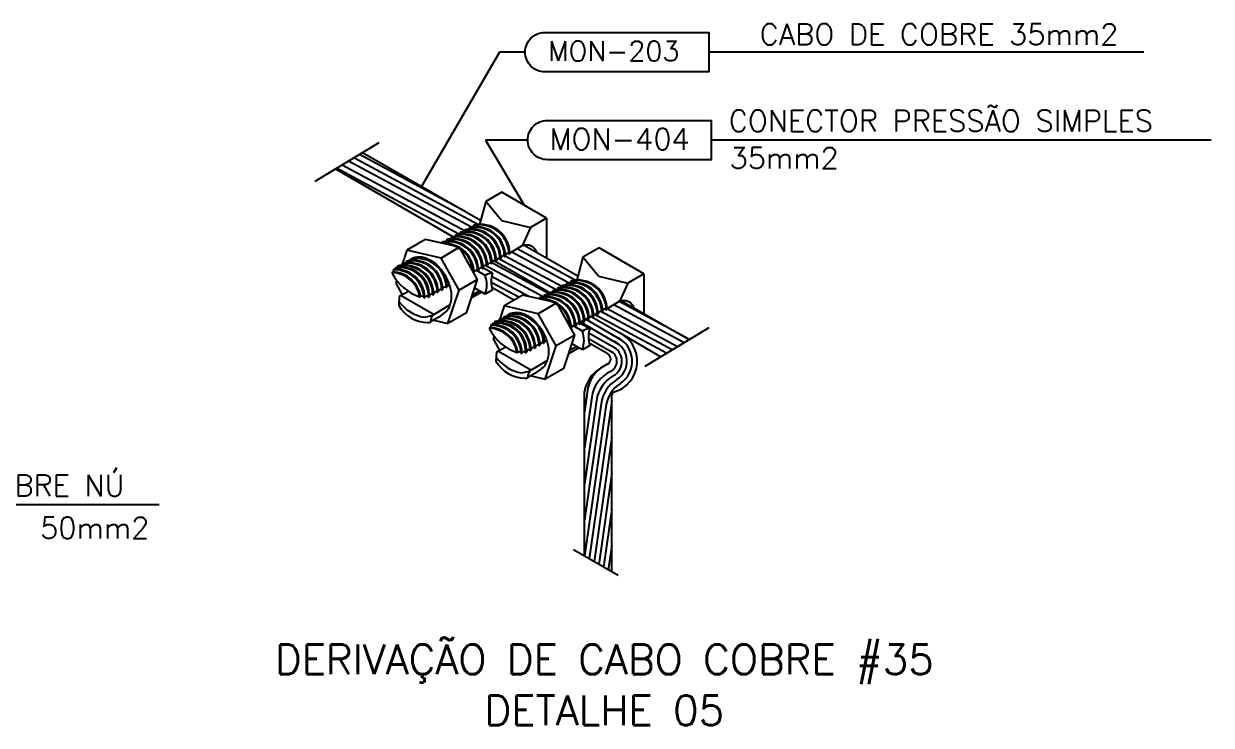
# Model space of a CAD drawing. Extents: x -800 to 12181, y -6101 to 2255.
# Drawn here: x 9568 to 10238, y -1453 to -1057 of the extents above; entities that cross this region are included whole.
import ezdxf
from ezdxf.enums import TextEntityAlignment as Align

# ---------------------------------------------------------------- set-up
doc = ezdxf.new("R2010")
doc.units = 0
doc.header["$MEASUREMENT"] = 0
doc.layers.get('0').update_dxf_attribs({"linetype": 'CONTINUOUS'})
for name, color, linetype in [('15', 1, 'CONTINUOUS'), ('25', 2, 'CONTINUOUS'), ('50', 5, 'CONTINUOUS')]:
    doc.layers.add(name, color=color, linetype=linetype)
doc.styles.add('15CL', font='romans.shx', dxfattribs={"height": 2})
doc.styles.add('25CL', font='ROMANS.shx', dxfattribs={"height": 2.5})
doc.styles.add('35CL', font='ROMANS.shx', dxfattribs={"height": 3.5})

msp = doc.modelspace()

# ---------------------------------------------------------------- linework, layer by layer
for p, q in [((9824.229, -1169.964), (9754.169, -1132.267)), ((9816.992, -1162.565), (9757.234, -1130.412)), ((9813.434, -1175.396), (9744.338, -1138.217)), ((9816.637, -1173.588), (9747.427, -1136.348)), ((9820.512, -1171.468), (9751.105, -1134.122)), ((9875.457, -1202.915), (9843.271, -1185.597)), ((9879.174, -1201.411), (9846.312, -1183.729)), ((9861.059, -1210.774), (9828.312, -1193.154)), ((9864.137, -1208.926), (9832.076, -1191.675)), ((9868.38, -1206.843), (9835.548, -1189.177)), ((9871.582, -1205.035), (9839.591, -1187.822)), ((9852.973, -1210.629), (9831.945, -1199.314)), ((9847.267, -1211.089), (9831.68, -1202.703)), ((9943.713, -1234.933), (9903.936, -1213.53)), ((9930.794, -1242.753), (9890.091, -1220.852)), ((9933.882, -1240.884), (9893.536, -1219.175)), ((9936.971, -1239.015), (9897.246, -1217.64)), ((9940.798, -1236.869), (9900.895, -1215.398)), ((9882.252, -1225.169), (9903.693, -1237.547)), ((9885.117, -1223.497), (9905.133, -1235.053)), ((9886.634, -1234.35), (9900.813, -1242.536)), ((9886.822, -1231.132), (9902.253, -1240.041)), ((9886.333, -1262.207), (9884.388, -1275.843)), ((9888.475, -1267.584), (9884.388, -1296.243)), ((9891.118, -1269.451), (9884.388, -1316.643)), ((9893.773, -1271.229), (9884.388, -1337.043)), ((9896.44, -1272.933), (9884.388, -1357.442)), ((9899.811, -1269.689), (9887.087, -1358.916)), ((9899.811, -1290.089), (9889.775, -1360.468)), ((9899.811, -1310.488), (9892.463, -1362.02)), ((9899.811, -1330.888), (9895.151, -1363.572)), ((9899.811, -1351.288), (9897.838, -1365.124))]:
    msp.add_line(p, q)
for centre, radius, start, end in [((9896.228, -1247.249), 15.087, 304.093705, 65.156772), ((9896.228, -1247.249), 9.327, 299.155176, 65.156772), ((9896.228, -1247.249), 12.207, 301.806808, 65.156772), ((9896.228, -1247.249), 6.447, 296.029668, 65.156772), ((9905.055, -1266.465), 19.2, 127.51211, 167.187721), ((9907.483, -1270.295), 19.2, 116.029668, 171.884018), ((9910.126, -1272.162), 19.2, 119.155176, 171.884018), ((9912.781, -1273.94), 19.2, 121.806808, 171.884018), ((9915.447, -1275.643), 19.2, 124.093705, 171.884018)]:
    msp.add_arc(centre, radius, start, end)
at = {"layer": '15', "color": 1}
for p, q in [((9836.468, -1072.575), (9792.353, -1148.464)), ((9850.889, -1072.575), (9836.468, -1072.575)), ((10200.318, -1072.583), (9954.616, -1072.583)), ((9852.326, -1122.235), (9828.509, -1122.235)), ((9828.509, -1122.235), (9850.382, -1159.05)), ((10238.493, -1122.243), (9956.052, -1122.243))]:
    msp.add_line(p, q, dxfattribs=at)
at = {"layer": '15'}
msp.add_line((9475.422, -1328.216), (9644.153, -1328.216), dxfattribs=at)
for centre, radius, start, end in [((9818.116, -1190.45), 16.491, 0.451752, 103.209491), ((9820.646, -1189.096), 16.491, 0.451752, 103.209491), ((9820.176, -1189.429), 16.491, 0.451752, 101.51805), ((9823.175, -1187.742), 16.491, 0.451752, 103.209491), ((9822.706, -1188.075), 16.491, 0.451752, 101.51805), ((9825.705, -1186.388), 16.491, 0.451752, 103.209491), ((9825.235, -1186.721), 16.491, 0.451752, 101.380845), ((9807.998, -1195.866), 16.491, 0.451752, 103.209491), ((9807.528, -1196.199), 16.491, 0.451752, 101.51805), ((9805.468, -1197.22), 16.491, 0.451752, 92.560346), ((9810.058, -1194.845), 16.491, 0.451752, 101.51805), ((9810.527, -1194.512), 16.491, 0.451752, 98.489331), ((9813.057, -1193.158), 16.491, 0.451752, 103.209491), ((9812.587, -1193.491), 16.491, 0.451752, 101.51805), ((9815.586, -1191.804), 16.491, 0.451752, 103.209491), ((9815.117, -1192.137), 16.491, 0.451752, 101.51805), ((9817.646, -1190.783), 16.491, 0.451752, 101.51805), ((9804.999, -1197.553), 16.491, 3.593479, 85.437437), ((9781.067, -1209.746), 15.621, 356.757285, 102.551153), ((9777.603, -1192.983), 1.496, 282.575928, 336.812518), ((9778.937, -1193.466), 0.114, 91.497457, 291.401438), ((9782.702, -1209.406), 16.491, 0.451752, 103.209491), ((9782.233, -1209.738), 16.491, 0.451752, 101.51805), ((9779.907, -1191.27), 1.861, 280.820296, 329.359788), ((9781.467, -1192.112), 0.114, 91.497457, 291.401438), ((9785.232, -1208.052), 16.491, 0.451752, 103.209491), ((9784.762, -1208.384), 16.491, 0.451752, 101.51805), ((9782.472, -1189.92), 1.861, 280.820296, 329.359788), ((9784.032, -1190.762), 0.125, 108.012004, 283.794453), ((9787.761, -1206.698), 16.491, 0.451752, 103.209491), ((9787.299, -1207.054), 16.491, 0.451752, 101.357454), ((9790.291, -1205.344), 16.491, 48.75939, 103.209491), ((9789.821, -1205.676), 16.491, 0.451752, 101.380845), ((9776.393, -1197.215), 0.603, 133.657685, 199.662407), ((9775.145, -1213.656), 16.491, 9.916455, 87.754087), ((9775.958, -1195.972), 0.807, 271.337348, 26.783029), ((9775.878, -1195.061), 1.72, 273.273859, 276.689124), ((9775.566, -1213.264), 16.491, 9.242269, 88.572892), ((9776.664, -1195.449), 0.16, 116.620281, 274.836827), ((9776.403, -1193.644), 1.673, 276.51009, 319.664236), ((9777.752, -1211.756), 16.491, 2.677621, 94.031237), ((9777.282, -1212.088), 16.491, 2.677621, 92.153205), ((9777.675, -1194.612), 0.114, 91.497457, 291.401438), ((9780.599, -1210.071), 15.62, 356.728163, 100.778001), ((9790.291, -1205.344), 16.491, 0.451752, 32.237999), ((9870.531, -1223.251), 16.491, 0.451752, 103.209491), ((9870.062, -1223.584), 16.491, 0.451752, 101.51805), ((9873.061, -1221.897), 16.491, 0.451752, 103.209491), ((9872.591, -1222.23), 16.491, 0.451752, 101.51805), ((9875.591, -1220.543), 16.491, 0.451752, 103.209491), ((9875.121, -1220.876), 16.491, 0.451752, 101.51805), ((9878.12, -1219.189), 16.491, 0.451752, 103.209491), ((9877.651, -1219.522), 16.491, 0.451752, 101.51805), ((9880.65, -1217.835), 16.491, 0.451752, 103.209491), ((9880.18, -1218.168), 16.491, 0.451752, 101.380845), ((9862.943, -1227.313), 16.491, 0.451752, 103.209491), ((9862.473, -1227.646), 16.491, 0.451752, 101.51805), ((9860.413, -1228.667), 16.491, 0.451752, 92.560346), ((9859.944, -1229), 16.491, 3.593479, 85.437437), ((9865.003, -1226.292), 16.491, 0.451752, 101.51805), ((9865.472, -1225.959), 16.491, 0.451752, 98.489331), ((9868.002, -1224.605), 16.491, 0.451752, 103.209491), ((9867.532, -1224.938), 16.491, 0.451752, 101.51805), ((9845.236, -1236.791), 16.491, 48.75939, 103.209491), ((9844.766, -1237.124), 16.491, 0.451752, 101.380845), ((9830.903, -1227.419), 0.807, 271.337348, 26.783029), ((9831.609, -1226.896), 0.16, 116.620281, 274.836827), ((9831.348, -1225.091), 1.673, 276.51009, 319.664236), ((9832.697, -1243.203), 16.491, 2.677621, 94.031237), ((9832.227, -1243.535), 16.491, 2.677621, 92.153205), ((9832.62, -1226.059), 0.114, 91.497457, 291.401438), ((9836.012, -1241.193), 15.621, 356.757285, 102.551153), ((9835.544, -1241.518), 15.62, 356.728163, 100.778001), ((9832.548, -1224.43), 1.496, 282.575928, 336.812518), ((9833.882, -1224.913), 0.114, 91.497457, 291.401438), ((9837.647, -1240.853), 16.491, 0.451752, 103.209491), ((9837.178, -1241.185), 16.491, 0.451752, 101.51805), ((9834.852, -1222.717), 1.861, 280.820296, 329.359788), ((9836.412, -1223.559), 0.114, 91.497457, 291.401438), ((9840.177, -1239.499), 16.491, 0.451752, 103.209491), ((9839.707, -1239.831), 16.491, 0.451752, 101.51805), ((9837.417, -1221.367), 1.861, 280.820296, 329.359788), ((9838.977, -1222.21), 0.125, 108.012004, 283.794453), ((9842.706, -1238.145), 16.491, 0.451752, 103.209491), ((9842.244, -1238.501), 16.491, 0.451752, 101.357454), ((9831.338, -1228.662), 0.603, 133.657685, 199.662407), ((9830.09, -1245.103), 16.491, 9.916455, 87.754087), ((9830.823, -1226.508), 1.72, 273.273859, 276.689124), ((9830.511, -1244.711), 16.491, 9.242269, 88.572892), ((9845.236, -1236.791), 16.491, 0.451752, 32.237999)]:
    msp.add_arc(centre, radius, start, end, dxfattribs=at)
at = {"layer": '25', "color": 2}
for p, q in [((9768.238, -1123.751), (9732.139, -1145.602)), ((9837.74, -1151.751), (9828.598, -1157.029)), ((9863.025, -1166.349), (9837.74, -1151.751)), ((9828.598, -1157.029), (9825.097, -1169.909)), ((9837.428, -1167.669), (9828.598, -1157.029)), ((9863.025, -1166.349), (9853.883, -1171.627)), ((9863.025, -1166.349), (9863.025, -1188.912)), ((9837.428, -1167.669), (9853.883, -1171.627)), ((9853.883, -1171.627), (9849.253, -1182.024)), ((9794.533, -1178.366), (9789.775, -1181.113)), ((9803.804, -1180.529), (9794.533, -1178.366)), ((9813.819, -1182.866), (9803.804, -1180.529)), ((9784.056, -1184.414), (9781.538, -1191.98)), ((9789.775, -1181.113), (9784.056, -1184.414)), ((9803.342, -1188.915), (9784.056, -1184.414)), ((9813.819, -1182.866), (9803.342, -1188.915)), ((9823.978, -1201.025), (9813.819, -1182.866)), ((9849.316, -1181.883), (9842.195, -1186.258)), ((9892.685, -1183.198), (9883.543, -1188.476)), ((9917.97, -1197.796), (9892.685, -1183.198)), ((9813.501, -1207.073), (9803.342, -1188.915)), ((9831.583, -1191.958), (9831.507, -1191.881)), ((9883.543, -1188.476), (9880.042, -1201.356)), ((9892.373, -1199.116), (9883.543, -1188.476)), ((9828.274, -1198.788), (9823.214, -1195.867)), ((9827.047, -1194.248), (9832.464, -1197.375)), ((9892.373, -1199.116), (9908.828, -1203.074)), ((9917.97, -1197.796), (9908.828, -1203.074)), ((9917.97, -1197.796), (9917.97, -1220.359)), ((9778.355, -1201.542), (9777.801, -1203.204)), ((9777.801, -1203.204), (9781.457, -1209.739)), ((9807.246, -1225.863), (9813.501, -1207.073)), ((9823.978, -1201.025), (9813.501, -1207.073)), ((9817.723, -1219.815), (9823.978, -1201.025)), ((9825.082, -1207.487), (9821.052, -1209.814)), ((9828.274, -1209.33), (9822.351, -1205.911)), ((9832.464, -1206.911), (9828.274, -1209.33)), ((9908.828, -1203.074), (9904.198, -1213.471)), ((9779.738, -1210.692), (9779.446, -1215.763)), ((9784.962, -1207.753), (9779.737, -1210.715)), ((9780.87, -1210.05), (9799.434, -1220.768)), ((9826.342, -1208.215), (9820.452, -1211.615)), ((9849.478, -1209.813), (9839.001, -1215.861)), ((9858.749, -1211.976), (9849.478, -1209.813)), ((9868.764, -1214.313), (9858.287, -1220.362)), ((9868.764, -1214.313), (9858.749, -1211.976)), ((9878.923, -1232.472), (9868.764, -1214.313)), ((9904.261, -1213.33), (9897.14, -1217.705)), ((9798.261, -1221.426), (9808.351, -1215.39)), ((9804.037, -1221.012), (9806.066, -1219.242)), ((9817.723, -1219.815), (9807.246, -1225.863)), ((9839.001, -1215.861), (9836.483, -1223.427)), ((9858.287, -1220.362), (9839.001, -1215.861)), ((9868.447, -1238.52), (9858.287, -1220.362)), ((9793.871, -1222.398), (9798.378, -1221.4)), ((9802.39, -1222.182), (9797.444, -1225.037)), ((9799.246, -1223.997), (9807.246, -1225.863)), ((9883.219, -1230.235), (9878.159, -1227.314)), ((9881.992, -1225.695), (9887.409, -1228.822)), ((9886.529, -1223.405), (9886.452, -1223.328)), ((9833.3, -1232.989), (9832.746, -1234.652)), ((9878.923, -1232.472), (9868.447, -1238.52)), ((9872.668, -1251.262), (9878.923, -1232.472)), ((9954.572, -1228.361), (9918.473, -1250.211)), ((9832.746, -1234.652), (9836.402, -1241.186)), ((9839.907, -1239.2), (9834.682, -1242.162)), ((9862.191, -1257.311), (9868.447, -1238.52)), ((9881.287, -1239.662), (9875.397, -1243.062)), ((9880.027, -1238.934), (9875.997, -1241.261)), ((9883.219, -1240.777), (9877.296, -1237.358)), ((9887.409, -1238.358), (9883.219, -1240.777)), ((9834.683, -1242.139), (9834.391, -1247.21)), ((9835.815, -1241.497), (9854.38, -1252.215)), ((9853.206, -1252.873), (9863.296, -1246.837)), ((9848.816, -1253.845), (9853.323, -1252.847)), ((9857.335, -1253.629), (9852.389, -1256.484)), ((9858.982, -1252.459), (9861.011, -1250.689)), ((9872.668, -1251.262), (9862.191, -1257.311)), ((9854.191, -1255.444), (9862.191, -1257.311)), ((9903.482, -1368.382), (9878.198, -1353.784))]:
    msp.add_line(p, q, dxfattribs=at)
at = {"layer": '25'}
for p, q in [((9758.973, -1129.359), (9825.733, -1167.568)), ((9743.765, -1138.564), (9810.196, -1176.917)), ((9850.38, -1181.674), (9880.678, -1199.015)), ((9833.615, -1190.438), (9864.783, -1208.432)), ((9844.481, -1212.698), (9832.065, -1205.529)), ((9905.325, -1213.121), (9943.578, -1235.015)), ((9888.149, -1221.922), (9906.573, -1232.559)), ((9906.573, -1232.559), (9927.546, -1244.72)), ((9897.585, -1243.081), (9887.01, -1236.976)), ((9897.585, -1248.795), (9893.496, -1251.155)), ((9884.388, -1357.358), (9884.388, -1264.308)), ((9899.811, -1366.263), (9899.811, -1266.101))]:
    msp.add_line(p, q, dxfattribs=at)
for points in [[(9850.889, -1072.575, -0.4142136), (9862.013, -1061.451), (9954.616, -1061.451), (9954.616, -1083.717), (9862.013, -1083.717, -0.4142136), (9850.889, -1072.593)], [(9852.326, -1122.235, -0.4142136), (9863.45, -1111.111), (9956.052, -1111.111), (9956.052, -1133.377), (9863.45, -1133.377, -0.4142136), (9852.326, -1122.253)]]:
    msp.add_lwpolyline(points, format="xyb", dxfattribs=at)
at = {"layer": '25', "color": 2}
for points in [[(9785.243, -1190.401, -0.0489195), (9786.419, -1189.444, -0.142777)], [(9786.744, -1189.239, -0.0064838), (9786.919, -1189.139, -0.142777)], [(9786.919, -1189.139, -0.142777), (9791.153, -1188.163, -0.1071724), (9796.683, -1189.698, -0.0785139), (9801.542, -1193.322, -0.0658576), (9805.859, -1199.102, -0.0658576), (9808.525, -1205.805, -0.0785139), (9809.072, -1211.842, -0.1071724), (9807.487, -1217.357, -0.1041114), (9805.424, -1219.802, -0.0049556)], [(9840.188, -1221.848, -0.0489195), (9841.364, -1220.891, -0.142777)], [(9841.689, -1220.686, -0.0064838), (9841.864, -1220.586, -0.142777)], [(9841.864, -1220.586, -0.142777), (9846.098, -1219.61, -0.1071724), (9851.628, -1221.145, -0.0785139), (9856.487, -1224.769, -0.0658576), (9860.804, -1230.549, -0.0658576), (9863.47, -1237.252, -0.0785139), (9864.017, -1243.289, -0.1071724), (9862.432, -1248.804, -0.1041114), (9860.369, -1251.249, -0.0049556)]]:
    msp.add_lwpolyline(points, format="xyb", dxfattribs=at)
for centre, radius, start, end in [((9815.285, -1172.309), 1.861, 280.820296, 329.359788), ((9816.88, -1173.156), 0.114, 91.497457, 291.401438), ((9817.815, -1170.955), 1.861, 280.820296, 329.359788), ((9819.41, -1171.802), 0.114, 91.497457, 291.401438), ((9820.344, -1169.601), 1.861, 280.820296, 329.359788), ((9821.939, -1170.448), 0.114, 91.497457, 291.401438), ((9802.637, -1179.079), 1.861, 308.808914, 329.359788), ((9804.232, -1179.926), 0.114, 91.497457, 291.401438), ((9805.167, -1177.725), 1.861, 280.820296, 329.359788), ((9806.762, -1178.572), 0.114, 91.497457, 291.401438), ((9810.527, -1194.512), 16.491, 98.489331, 103.209491), ((9807.66, -1176.349), 1.903, 283.142658, 320.260155), ((9807.696, -1176.371), 1.861, 320.076137, 329.359788), ((9809.292, -1177.218), 0.114, 91.497457, 291.401438), ((9810.226, -1175.017), 1.861, 280.820296, 329.359788), ((9811.821, -1175.864), 0.114, 91.497457, 291.401438), ((9812.755, -1173.663), 1.861, 280.820296, 329.359788), ((9814.351, -1174.51), 0.114, 91.497457, 291.401438), ((9841.131, -1187.861), 1.487, 72.433863, 170.357732), ((9841.498, -1186.669), 0.24, 13.213518, 69.904628), ((9841.859, -1186.565), 0.136, 201.185424, 306.859355), ((9841.547, -1186.148), 0.657, 306.859355, 350.357732), ((9841.547, -1186.148), 0.657, 306.859355, 350.357732), ((9851.629, -1187.683), 6.137, 84.641412, 112.780993), ((9851.629, -1187.683), 6.137, 18.682391, 84.641412), ((9787.46, -1187.203), 1.861, 280.820296, 321.566737), ((9828.484, -1194.631), 1.487, 72.433863, 165.053869), ((9828.85, -1193.439), 0.24, 13.213518, 69.904628), ((9829.211, -1193.335), 0.136, 201.185424, 306.859355), ((9828.899, -1192.918), 0.657, 306.859355, 350.357732), ((9828.899, -1192.918), 0.657, 306.859355, 350.357732), ((9831.013, -1193.277), 1.487, 72.433863, 170.357732), ((9831.38, -1192.085), 0.24, 13.213518, 69.904628), ((9831.741, -1191.981), 0.136, 201.185424, 306.859355), ((9831.429, -1191.564), 0.657, 306.859355, 350.357732), ((9831.429, -1191.564), 0.657, 306.859355, 350.357732), ((9833.543, -1191.923), 1.487, 141.320454, 170.357732), ((9833.543, -1191.923), 1.487, 72.433863, 141.320454), ((9833.909, -1190.731), 0.24, 13.213518, 69.904628), ((9834.27, -1190.627), 0.136, 201.185424, 306.859355), ((9833.958, -1190.21), 0.657, 306.859355, 350.357732), ((9833.958, -1190.21), 0.657, 306.859355, 350.357732), ((9836.072, -1190.569), 1.487, 72.433863, 170.357732), ((9836.439, -1189.377), 0.24, 13.213518, 69.904628), ((9836.8, -1189.273), 0.136, 201.185424, 306.859355), ((9836.488, -1188.856), 0.657, 306.859355, 350.357732), ((9836.488, -1188.856), 0.657, 306.859355, 350.357732), ((9838.602, -1189.215), 1.487, 72.433863, 170.357732), ((9838.968, -1188.023), 0.24, 13.213518, 69.904628), ((9839.33, -1187.919), 0.136, 201.185424, 306.859355), ((9839.017, -1187.502), 0.657, 306.859355, 350.357732), ((9839.017, -1187.502), 0.657, 306.859355, 350.357732), ((9799.36, -1185.818), 26.239, 206.237581, 252.313698), ((9821.31, -1196.98), 0.657, 331.69672, 350.357732), ((9823.425, -1197.339), 1.487, 72.433863, 170.357732), ((9823.791, -1196.147), 0.24, 13.213518, 69.904628), ((9824.152, -1196.043), 0.136, 201.185424, 306.859355), ((9823.84, -1195.626), 0.657, 306.859355, 350.357732), ((9823.84, -1195.626), 0.657, 306.859355, 350.357732), ((9825.954, -1195.985), 1.487, 72.433863, 170.357732), ((9826.321, -1194.793), 0.24, 13.213518, 69.904628), ((9826.682, -1194.689), 0.136, 201.185424, 306.859355), ((9826.369, -1194.272), 0.657, 306.859355, 350.357732), ((9826.369, -1194.272), 0.657, 306.859355, 350.357732), ((9828.484, -1194.631), 1.487, 165.053869, 170.357732), ((9832.836, -1205.398), 8.031, 92.653865, 124.615226), ((9813.823, -1204.059), 15.382, 339.961184, 20.038816), ((9846.367, -1202.143), 14.698, 161.071321, 198.928679), ((9803.188, -1208.171), 1.487, 73.408597, 170.357732), ((9803.555, -1206.979), 0.24, 18.983781, 75.937832), ((9803.916, -1206.874), 0.136, 191.011875, 306.859355), ((9803.604, -1206.458), 0.657, 306.859355, 350.357732), ((9803.604, -1206.458), 0.657, 306.859355, 350.357732), ((9805.718, -1206.817), 1.487, 72.433863, 170.357732), ((9806.084, -1205.625), 0.24, 18.983781, 69.904628), ((9806.445, -1205.52), 0.136, 191.011875, 306.859355), ((9806.133, -1205.104), 0.657, 306.859355, 350.357732), ((9806.133, -1205.104), 0.657, 306.859355, 350.357732), ((9808.247, -1205.463), 1.487, 99.474313, 170.357732), ((9865.171, -1206.464), 1.861, 280.820296, 329.359788), ((9866.766, -1207.311), 0.114, 91.497457, 291.401438), ((9867.701, -1205.11), 1.861, 280.820296, 329.359788), ((9869.296, -1205.957), 0.114, 91.497457, 291.401438), ((9870.23, -1203.756), 1.861, 280.820296, 329.359788), ((9871.825, -1204.603), 0.114, 91.497457, 291.401438), ((9872.76, -1202.402), 1.861, 280.820296, 329.359788), ((9874.355, -1203.249), 0.114, 91.497457, 291.401438), ((9875.289, -1201.048), 1.861, 280.820296, 329.359788), ((9876.884, -1201.895), 0.114, 91.497457, 291.401438), ((9797.657, -1200.46), 22.262, 215.702009, 260.207592), ((9791.404, -1210.518), 0.298, 267.021108, 303.29856), ((9792.728, -1212.533), 2.112, 112.182687, 123.29856), ((9792.418, -1211.993), 1.498, 26.805054, 109.011243), ((9793.889, -1211.292), 0.136, 191.011875, 306.859355), ((9793.576, -1210.875), 0.657, 306.859355, 350.357732), ((9795.243, -1211.972), 1.418, 53.023586, 135.935843), ((9795.966, -1211.041), 0.24, 18.983781, 57.120489), ((9796.327, -1210.936), 0.136, 191.011875, 306.859355), ((9796.015, -1210.52), 0.657, 306.859355, 350.357732), ((9796.015, -1210.52), 0.657, 306.859355, 350.357732), ((9798.129, -1210.879), 1.487, 72.433863, 170.357732), ((9798.496, -1209.687), 0.24, 18.983781, 69.904628), ((9798.857, -1209.582), 0.136, 191.011875, 306.859355), ((9798.544, -1209.166), 0.657, 306.859355, 350.357732), ((9798.544, -1209.166), 0.657, 306.859355, 350.357732), ((9800.659, -1209.525), 1.487, 72.433863, 170.357732), ((9801.025, -1208.333), 0.24, 13.213518, 69.904628), ((9801.386, -1208.228), 0.136, 201.185424, 306.859355), ((9801.074, -1207.812), 0.657, 306.859355, 350.357732), ((9801.074, -1207.812), 0.657, 306.859355, 350.357732), ((9857.582, -1210.526), 1.861, 308.808914, 329.359788), ((9859.178, -1211.373), 0.114, 91.497457, 291.401438), ((9860.112, -1209.172), 1.861, 280.820296, 329.359788), ((9861.707, -1210.019), 0.114, 91.497457, 291.401438), ((9865.472, -1225.959), 16.491, 98.489331, 103.209491), ((9862.605, -1207.796), 1.903, 283.142658, 320.260155), ((9862.641, -1207.818), 1.861, 320.076137, 329.359788), ((9864.237, -1208.665), 0.114, 91.497457, 291.401438), ((9906.574, -1219.13), 6.137, 84.641412, 112.780993), ((9906.574, -1219.13), 6.137, 18.682391, 84.641412), ((9796.079, -1206.117), 19.227, 210.110357, 269.108853), ((9815.541, -1238.95), 21.31, 122.672897, 128.105812), ((9842.405, -1218.65), 1.861, 280.820296, 321.566737), ((9891.017, -1222.016), 1.487, 72.433863, 170.357732), ((9891.384, -1220.824), 0.24, 13.213518, 69.904628), ((9891.745, -1220.72), 0.136, 201.185424, 306.859355), ((9891.433, -1220.303), 0.657, 306.859355, 350.357732), ((9891.433, -1220.303), 0.657, 306.859355, 350.357732), ((9893.547, -1220.662), 1.487, 72.433863, 170.357732), ((9893.913, -1219.47), 0.24, 13.213518, 69.904628), ((9894.275, -1219.366), 0.136, 201.185424, 306.859355), ((9893.962, -1218.949), 0.657, 306.859355, 350.357732), ((9893.962, -1218.949), 0.657, 306.859355, 350.357732), ((9896.077, -1219.308), 1.487, 72.433863, 170.357732), ((9896.443, -1218.116), 0.24, 13.213518, 69.904628), ((9896.804, -1218.012), 0.136, 201.185424, 306.859355), ((9896.492, -1217.595), 0.657, 306.859355, 350.357732), ((9896.492, -1217.595), 0.657, 306.859355, 350.357732), ((9796.055, -1222.154), 3.2, 265.059394, 295.716544), ((9805.579, -1225.188), 8.136, 152.25254, 178.937328), ((9878.37, -1228.786), 1.487, 72.433863, 170.357732), ((9878.736, -1227.594), 0.24, 13.213518, 69.904628), ((9879.097, -1227.49), 0.136, 201.185424, 306.859355), ((9878.785, -1227.073), 0.657, 306.859355, 350.357732), ((9878.785, -1227.073), 0.657, 306.859355, 350.357732), ((9880.899, -1227.432), 1.487, 72.433863, 170.357732), ((9881.266, -1226.24), 0.24, 13.213518, 69.904628), ((9881.627, -1226.136), 0.136, 201.185424, 306.859355), ((9881.314, -1225.719), 0.657, 306.859355, 350.357732), ((9881.314, -1225.719), 0.657, 306.859355, 350.357732), ((9883.429, -1226.078), 1.487, 165.053869, 170.357732), ((9883.429, -1226.078), 1.487, 72.433863, 165.053869), ((9883.795, -1224.886), 0.24, 13.213518, 69.904628), ((9884.156, -1224.782), 0.136, 201.185424, 306.859355), ((9883.844, -1224.365), 0.657, 306.859355, 350.357732), ((9883.844, -1224.365), 0.657, 306.859355, 350.357732), ((9885.958, -1224.724), 1.487, 72.433863, 170.357732), ((9886.325, -1223.532), 0.24, 13.213518, 69.904628), ((9886.686, -1223.428), 0.136, 201.185424, 306.859355), ((9886.374, -1223.011), 0.657, 306.859355, 350.357732), ((9886.374, -1223.011), 0.657, 306.859355, 350.357732), ((9888.488, -1223.37), 1.487, 141.320454, 170.357732), ((9888.488, -1223.37), 1.487, 72.433863, 141.320454), ((9888.854, -1222.178), 0.24, 13.213518, 69.904628), ((9889.215, -1222.074), 0.136, 201.185424, 306.859355), ((9888.903, -1221.657), 0.657, 306.859355, 350.357732), ((9888.903, -1221.657), 0.657, 306.859355, 350.357732), ((9854.305, -1217.265), 26.239, 206.237581, 252.313698), ((9876.255, -1228.427), 0.657, 331.69672, 350.357732), ((9887.781, -1236.845), 8.031, 92.653865, 124.615226), ((9868.768, -1235.506), 15.382, 339.961184, 20.038816), ((9901.312, -1233.59), 14.698, 161.071321, 193.318235), ((9853.074, -1242.326), 1.487, 72.433863, 170.357732), ((9853.441, -1241.134), 0.24, 18.983781, 69.904628), ((9853.802, -1241.029), 0.136, 191.011875, 306.859355), ((9853.489, -1240.613), 0.657, 306.859355, 350.357732), ((9853.489, -1240.613), 0.657, 306.859355, 350.357732), ((9855.604, -1240.972), 1.487, 72.433863, 170.357732), ((9855.97, -1239.78), 0.24, 13.213518, 69.904628), ((9856.331, -1239.675), 0.136, 201.185424, 306.859355), ((9856.019, -1239.259), 0.657, 306.859355, 350.357732), ((9856.019, -1239.259), 0.657, 306.859355, 350.357732), ((9858.133, -1239.618), 1.487, 73.408597, 170.357732), ((9858.5, -1238.426), 0.24, 18.983781, 75.937832), ((9858.861, -1238.321), 0.136, 191.011875, 306.859355), ((9858.549, -1237.905), 0.657, 306.859355, 350.357732), ((9858.549, -1237.905), 0.657, 306.859355, 350.357732), ((9860.663, -1238.264), 1.487, 72.433863, 170.357732), ((9861.029, -1237.072), 0.24, 18.983781, 69.904628), ((9861.391, -1236.967), 0.136, 191.011875, 306.859355), ((9861.078, -1236.551), 0.657, 306.859355, 350.357732), ((9861.078, -1236.551), 0.657, 306.859355, 350.357732), ((9863.192, -1236.91), 1.487, 99.474313, 170.357732), ((9901.312, -1233.59), 14.698, 193.318235, 198.928679), ((9851.024, -1237.564), 19.227, 210.110357, 269.108853), ((9852.602, -1231.907), 22.262, 215.702009, 260.207592), ((9846.349, -1241.966), 0.298, 267.021108, 303.29856), ((9847.673, -1243.98), 2.112, 112.182687, 123.29856), ((9847.363, -1243.44), 1.498, 26.805054, 109.011243), ((9848.834, -1242.739), 0.136, 191.011875, 306.859355), ((9848.521, -1242.322), 0.657, 306.859355, 350.357732), ((9850.188, -1243.419), 1.418, 53.023586, 135.935843), ((9850.911, -1242.488), 0.24, 18.983781, 57.120489), ((9851.272, -1242.383), 0.136, 191.011875, 306.859355), ((9850.96, -1241.967), 0.657, 306.859355, 350.357732), ((9850.96, -1241.967), 0.657, 306.859355, 350.357732), ((9860.524, -1256.635), 8.136, 152.25254, 178.937328), ((9870.486, -1270.397), 21.31, 122.672897, 128.105812), ((9851, -1253.601), 3.2, 265.059394, 295.716544)]:
    msp.add_arc(centre, radius, start, end, dxfattribs=at)
at = {"layer": '25'}
for centre, radius, start, end in [((9784.966, -1188.562), 1.861, 280.820296, 329.359788), ((9839.911, -1220.009), 1.861, 280.820296, 329.359788), ((9896.228, -1247.249), 17.967, 286.089757, 65.156772), ((9895.935, -1245.938), 3.299, 300, 60), ((9902.857, -1267.369), 18.72, 120, 170.589332), ((9902.857, -1267.369), 3.299, 120, 157.386785)]:
    msp.add_arc(centre, radius, start, end, dxfattribs=at)
at = {"layer": '25', "color": 1}
for centre in [(9786.526, -1189.404), (9841.471, -1220.851)]:
    msp.add_arc(centre, 0.114, 91.497457, 291.401438, dxfattribs=at)

# ---------------------------------------------------------------- texts
at = {"layer": '15', "color": 2, "style": '15CL'}
msp.add_text('CABO DE COBRE 35mm2', height=12, dxfattribs=at).set_placement((10084.678, -1068.516), align=Align.CENTER)
at = {"layer": '25', "style": '25CL'}
for s, height, p in [('MON-203', 11.25, (9863.821, -1077.556)), ('CONECTOR PRESSÃO SIMPLES', 12, (9965.887, -1117.443)), ('MON-404', 12, (9864.689, -1127.681)), ('35mm2', 12, (9966.338, -1138.396)), ('CABO COBRE NÚ', 12, (9489.822, -1323.416)), ('50mm2', 12, (9576.855, -1347.416))]:
    msp.add_text(s, height=height, dxfattribs=at).set_placement(p)
at = {"layer": '50', "style": '35CL'}
for s, p in [('DERIVAÇÃO DE CABO COBRE #35', (9895.617, -1424.16)), ('DETALHE 05', (9895.617, -1452.96))]:
    msp.add_text(s, height=16.8, dxfattribs=at).set_placement(p, align=Align.CENTER)

doc.saveas('drawing.dxf')
